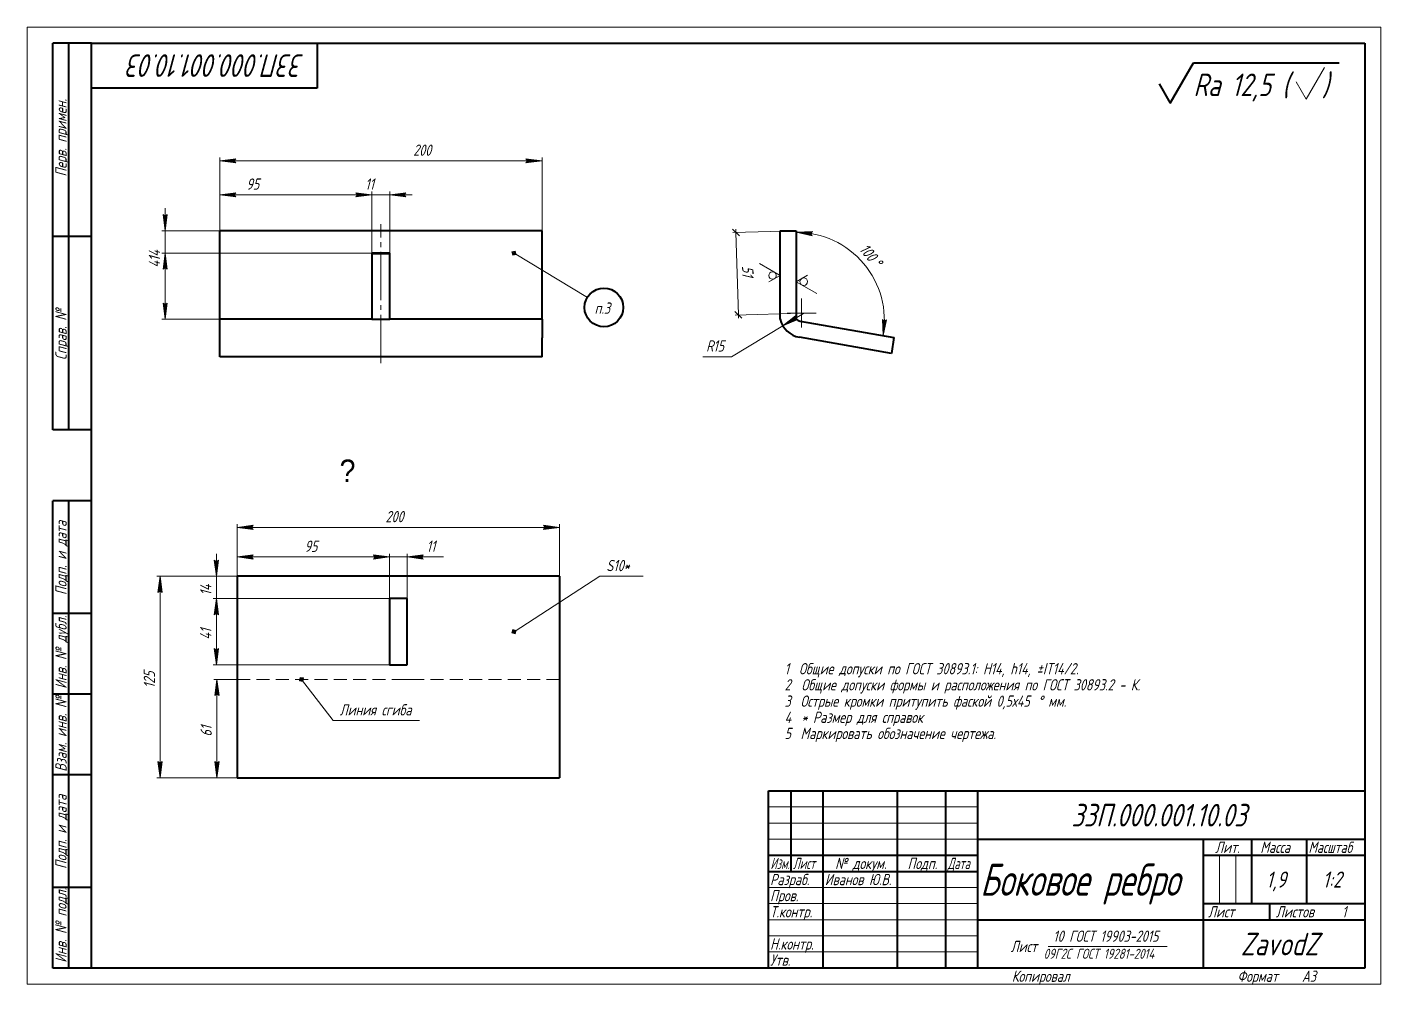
# Model space of a CAD drawing. Header units: millimetres. Extents: x 0 to 420, y 0 to 297.
import ezdxf

# ---------------------------------------------------------------- set-up
doc = ezdxf.new("R2010")
doc.units = ezdxf.units.MM
for name, pattern in [('K5LT_AXLED', [19.5, 15, -1.5, 1.5, -1.5]), ('K5LT_BASIC', [0]), ('K5LT_DASHED', [6, 4, -2]), ('K5LT_THIN', [0])]:
    doc.linetypes.add(name, pattern=pattern)
doc.layers.add('Системный слой', color=7, linetype='Continuous')
doc.styles.add('KDIMTEXTSTYLE', font='GOST_AU.SHX', dxfattribs={"width": 0.96, "oblique": 15, "height": 5})
doc.styles.add('KTEXTSTYLE', font='GOST_AU.SHX', dxfattribs={"width": 0.96, "height": 5})
doc.dimstyles.new('KDIMSTYLE (0.50)', dxfattribs={"dimtxt": 5, "dimasz": 1, "dimexe": 2, "dimexo": 0, "dimgap": 1, "dimtad": 1, "dimlfac": 2, "dimtxsty": 'KDIMTEXTSTYLE', "dimsah": 1, "dimcen": 0, "dimdle": 1, "dimadec": 0, "dimazin": 0, "dimtfac": 0.667, "dimtmove": 0, "dimatfit": 3, "dimfxl": 1, "dimtvp": 1, "dimtolj": 1, "dimtzin": 0, "dimarcsym": 0})

# ---------------------------------------------------------------- blocks, each defined once
blk = doc.blocks.new('D0')
at = {"layer": 'Системный слой'}
blk.add_hatch(color=7, dxfattribs=at).paths.add_polyline_path([(234.47, 204.27), (239.1, 206.28), (238.33, 206.59), (238.42, 207.41)])
at = {"layer": 'Системный слой', "color": 7, "linetype": 'K5LT_THIN', "lineweight": 18}
for p, q in [((240.9, 208.14), (234.47, 204.27)), ((234.47, 204.27), (238.42, 207.41)), ((239.1, 206.28), (234.47, 204.27)), ((238.42, 207.41), (238.33, 206.59)), ((238.33, 206.59), (239.1, 206.28)), ((234.47, 204.27), (218.57, 194.72)), ((218.57, 194.72), (209.65, 194.72))]:
    blk.add_line(p, q, dxfattribs=at)
at = {"layer": 'Системный слой', "color": 7, "char_height": 2.5, "attachment_point": 1, "style": 'KTEXTSTYLE'}
for s, insert in [('\\H3.5;\\W0.965;\\Q15;\\Q15;R', (210.65, 199.79)), ('\\H3.5;\\W0.965;\\Q15;\\Q15;15', (212.87, 199.79))]:
    blk.add_mtext(s, dxfattribs=dict(at, insert=insert))
blk = doc.blocks.new('KDIMARROW_01')
at = {"layer": 'Системный слой'}
blk.add_hatch(color=0, dxfattribs=at).paths.add_polyline_path([(-5, -0.66), (0, 0), (-5, 0.66), (-4.5, 0)])
at = {"layer": 'Системный слой', "color": 0, "linetype": 'K5LT_THIN', "lineweight": 18}
for p, q in [((-4.5, 0), (-5, 0.66)), ((-5, 0.66), (0, 0)), ((0, 0), (-5, -0.66)), ((-5, -0.66), (-4.5, 0)), ((0, 0), (-1, 0))]:
    blk.add_line(p, q, dxfattribs=at)
blk = doc.blocks.new('D1')
at = {"layer": 'Системный слой'}
for points in [[(243.1, 232.97), (243.65, 233.58), (238.62, 233.34), (243.54, 232.27)], [(265.54, 201.25), (266.66, 206.17), (265.95, 205.74), (265.34, 206.29)]]:
    blk.add_hatch(color=7, dxfattribs=at).paths.add_polyline_path(points)
at = {"layer": 'Системный слой', "color": 7, "linetype": 'K5LT_THIN', "lineweight": 18}
for p, q in [((238.62, 233.8), (238.62, 232.34)), ((238.62, 233.34), (243.65, 233.58)), ((243.54, 232.27), (238.62, 233.34)), ((243.65, 233.58), (243.1, 232.97)), ((243.1, 232.97), (243.54, 232.27)), ((265.54, 201.25), (265.34, 206.29)), ((265.34, 206.29), (265.95, 205.74)), ((266.66, 206.17), (265.54, 201.25)), ((265.95, 205.74), (266.66, 206.17)), ((268.9, 200.66), (264.56, 201.43))]:
    blk.add_line(p, q, dxfattribs=at)
blk.add_arc((238.62, 206), 27.34, 350.0084, 90, dxfattribs=at)
at = {"layer": 'Системный слой', "color": 7, "char_height": 2.5, "attachment_point": 1, "rotation": 310.0042, "style": 'KTEXTSTYLE'}
for s, insert in [('\\H3.5;\\W0.965;\\Q15;\\Q15;100', (260.67, 230.17)), ('\\H3.5;\\W0.965;\\Q15;\\Q15;°', (264.48, 225.63))]:
    blk.add_mtext(s, dxfattribs=dict(at, insert=insert))
blk = doc.blocks.new('U0')
at = {"layer": 'Системный слой', "color": 30, "linetype": 'K5LT_AXLED', "lineweight": 18, "true_color": 0xff8000}
for q in [(240.25, 212.75), (235.75, 208.24), (244.75, 208.26), (240.26, 203.75)]:
    blk.add_line((240.25, 208.25), q, dxfattribs=at)
blk = doc.blocks.new('D2')
at = {"layer": 'Системный слой', "color": 7, "linetype": 'K5LT_THIN', "lineweight": 18}
for p, q in [((221.01, 232.22), (218.82, 234.28)), ((238.62, 233.8), (218.92, 233.22)), ((219.91, 233.25), (219.89, 234.25)), ((220.67, 207.67), (219.91, 233.25)), ((219.58, 208.7), (221.76, 206.64)), ((240.25, 208.25), (219.67, 207.64)), ((220.67, 207.67), (220.7, 206.67))]:
    blk.add_line(p, q, dxfattribs=at)
at = {"layer": 'Системный слой', "color": 7, "insert": (225.3, 222.96), "char_height": 2.5, "attachment_point": 1, "rotation": 271.6985, "style": 'KTEXTSTYLE'}
blk.add_mtext('\\H3.5;\\W0.965;\\Q15;\\Q15;51', dxfattribs=at)
blk = doc.blocks.new('KDIMARROW_03')
at = {"layer": 'Системный слой', "color": 0, "linetype": 'K5LT_THIN', "lineweight": 18}
for p, q in [((-1.06, -1.06), (1.06, 1.06)), ((0, 0), (-1, 0)), ((0, 0), (1, 0))]:
    blk.add_line(p, q, dxfattribs=at)
blk = doc.blocks.new('U1')
at = {"layer": 'Системный слой', "color": 7, "linetype": 'K5LT_THIN', "lineweight": 18}
for p, q in [((242.12, 220.01), (238.62, 217.99)), ((238.62, 217.99), (245.02, 214.3))]:
    blk.add_line(p, q, dxfattribs=at)
blk.add_arc((240.95, 217.99), 1.17, 1.698477920340894, 1.698472190762942, dxfattribs=at)
blk = doc.blocks.new('U2')
at = {"layer": 'Системный слой', "color": 7, "linetype": 'K5LT_THIN', "lineweight": 18}
for p, q in [((233.61, 219.93), (227.2, 223.62)), ((230.11, 217.91), (233.61, 219.93))]:
    blk.add_line(p, q, dxfattribs=at)
blk.add_arc((231.27, 219.93), 1.17, 1.698477920340894, 1.698472190762942, dxfattribs=at)
blk = doc.blocks.new('D3')
at = {"layer": 'Системный слой'}
for points in [[(64.75, 254.83), (64.25, 255.49), (64.75, 256.15), (59.75, 255.49)], [(159.75, 255.49), (154.75, 256.15), (155.25, 255.49), (154.75, 254.83)]]:
    blk.add_hatch(color=7, dxfattribs=at).paths.add_polyline_path(points)
at = {"layer": 'Системный слой', "color": 7, "linetype": 'K5LT_THIN', "lineweight": 18}
for p, q in [((59.75, 233.8), (59.75, 256.49)), ((159.75, 233.8), (159.75, 256.49)), ((59.75, 255.49), (64.75, 256.15)), ((64.75, 254.83), (59.75, 255.49)), ((59.75, 255.49), (159.75, 255.49)), ((64.75, 256.15), (64.25, 255.49)), ((64.25, 255.49), (64.75, 254.83)), ((155.25, 255.49), (154.75, 256.15)), ((154.75, 256.15), (159.75, 255.49)), ((159.75, 255.49), (154.75, 254.83)), ((154.75, 254.83), (155.25, 255.49))]:
    blk.add_line(p, q, dxfattribs=at)
at = {"layer": 'Системный слой', "color": 7, "insert": (119.78, 260.56), "char_height": 2.5, "attachment_point": 1, "style": 'KTEXTSTYLE'}
blk.add_mtext('\\H3.5;\\W0.965;\\Q15;\\Q15;200', dxfattribs=at)
blk = doc.blocks.new('D4')
at = {"layer": 'Системный слой'}
for points in [[(64.75, 244.3), (64.25, 244.95), (64.75, 245.61), (59.75, 244.95)], [(107, 244.95), (102, 245.61), (102.5, 244.95), (102, 244.3)]]:
    blk.add_hatch(color=7, dxfattribs=at).paths.add_polyline_path(points)
at = {"layer": 'Системный слой', "color": 7, "linetype": 'K5LT_THIN', "lineweight": 18}
for p, q in [((59.75, 233.8), (59.75, 245.95)), ((59.75, 244.95), (64.75, 245.61)), ((64.75, 244.3), (59.75, 244.95)), ((59.75, 244.95), (107, 244.95)), ((64.75, 245.61), (64.25, 244.95)), ((64.25, 244.95), (64.75, 244.3)), ((102.5, 244.95), (102, 245.61)), ((102, 245.61), (107, 244.95)), ((107, 244.95), (102, 244.3)), ((102, 244.3), (102.5, 244.95)), ((107, 226.71), (107, 245.95))]:
    blk.add_line(p, q, dxfattribs=at)
at = {"layer": 'Системный слой', "color": 7, "insert": (68.03, 250.03), "char_height": 2.5, "attachment_point": 1, "style": 'KTEXTSTYLE'}
blk.add_mtext('\\H3.5;\\W0.965;\\Q15;\\Q15;95', dxfattribs=at)
blk = doc.blocks.new('D5')
at = {"layer": 'Системный слой'}
for points in [[(107, 244.95), (102, 245.61), (102.5, 244.95), (102, 244.3)], [(117, 244.95), (117.5, 245.61), (112.5, 244.95), (117.5, 244.3)]]:
    blk.add_hatch(color=7, dxfattribs=at).paths.add_polyline_path(points)
at = {"layer": 'Системный слой', "color": 7, "linetype": 'K5LT_THIN', "lineweight": 18}
for p, q in [((107, 244.95), (100, 244.95)), ((107, 244.95), (102, 245.61)), ((102, 245.61), (102.5, 244.95)), ((102.5, 244.95), (102, 244.3)), ((102, 244.3), (107, 244.95)), ((107, 226.71), (107, 245.95)), ((107, 244.95), (112.5, 244.95)), ((112.5, 226.71), (112.5, 245.95)), ((117.5, 245.61), (112.5, 244.95)), ((112.5, 244.95), (117.5, 244.3)), ((112.5, 244.95), (119.5, 244.95)), ((117, 244.95), (117.5, 245.61)), ((117.5, 244.3), (117, 244.95))]:
    blk.add_line(p, q, dxfattribs=at)
at = {"layer": 'Системный слой', "color": 7, "insert": (104.88, 250.03), "char_height": 2.5, "attachment_point": 1, "style": 'KTEXTSTYLE'}
blk.add_mtext('\\H3.5;\\W0.965;\\Q15;\\Q15;11', dxfattribs=at)
blk = doc.blocks.new('KDIMARROW_02')
at = {"layer": 'Системный слой'}
blk.add_hatch(color=0, dxfattribs=at).paths.add_polyline_path([(4.5, 0), (5, 0.66), (0, 0), (5, -0.66)])
at = {"layer": 'Системный слой', "color": 0, "linetype": 'K5LT_THIN', "lineweight": 18}
for p, q in [((0, 0), (-1, 0)), ((5, 0.66), (0, 0)), ((0, 0), (5, -0.66)), ((0, 0), (7, 0)), ((4.5, 0), (5, 0.66)), ((5, -0.66), (4.5, 0))]:
    blk.add_line(p, q, dxfattribs=at)
blk = doc.blocks.new('D6')
at = {"layer": 'Системный слой'}
for points in [[(43.49, 221.86), (42.83, 226.86), (42.17, 221.86), (42.83, 222.36)], [(42.83, 206.37), (43.49, 211.37), (42.83, 210.87), (42.17, 211.37)]]:
    blk.add_hatch(color=7, dxfattribs=at).paths.add_polyline_path(points)
at = {"layer": 'Системный слой', "color": 7, "linetype": 'K5LT_THIN', "lineweight": 18}
for p, q in [((107, 226.86), (41.83, 226.86)), ((42.17, 221.86), (42.83, 226.86)), ((42.83, 226.86), (43.49, 221.86)), ((42.83, 226.86), (42.83, 206.37)), ((42.83, 222.36), (42.17, 221.86)), ((43.49, 221.86), (42.83, 222.36)), ((42.83, 206.37), (42.17, 211.37)), ((42.17, 211.37), (42.83, 210.87)), ((42.83, 210.87), (43.49, 211.37)), ((43.49, 211.37), (42.83, 206.37)), ((107, 206.37), (41.83, 206.37))]:
    blk.add_line(p, q, dxfattribs=at)
at = {"layer": 'Системный слой', "color": 7, "insert": (37.76, 222.37), "char_height": 2.5, "attachment_point": 1, "rotation": 90, "style": 'KTEXTSTYLE'}
blk.add_mtext('\\H3.5;\\W0.965;\\Q15;\\Q15;41', dxfattribs=at)
blk = doc.blocks.new('D7')
at = {"layer": 'Системный слой'}
for points in [[(42.83, 233.8), (43.49, 238.8), (42.83, 238.3), (42.17, 238.8)], [(43.49, 221.86), (42.83, 226.86), (42.17, 221.86), (42.83, 222.36)]]:
    blk.add_hatch(color=7, dxfattribs=at).paths.add_polyline_path(points)
at = {"layer": 'Системный слой', "color": 7, "linetype": 'K5LT_THIN', "lineweight": 18}
for p, q in [((42.83, 233.8), (42.83, 240.8)), ((42.83, 238.3), (42.17, 238.8)), ((42.17, 238.8), (42.83, 233.8)), ((42.83, 233.8), (43.49, 238.8)), ((43.49, 238.8), (42.83, 238.3)), ((107, 233.8), (41.83, 233.8)), ((42.83, 226.86), (42.83, 233.8)), ((107, 226.86), (41.83, 226.86)), ((42.83, 226.86), (42.17, 221.86)), ((43.49, 221.86), (42.83, 226.86)), ((42.83, 226.86), (42.83, 219.86)), ((42.17, 221.86), (42.83, 222.36)), ((42.83, 222.36), (43.49, 221.86))]:
    blk.add_line(p, q, dxfattribs=at)
at = {"layer": 'Системный слой', "color": 7, "insert": (37.76, 224.37), "char_height": 2.5, "attachment_point": 1, "rotation": 90, "style": 'KTEXTSTYLE'}
blk.add_mtext('\\H3.5;\\W0.965;\\Q15;\\Q15;14', dxfattribs=at)
blk = doc.blocks.new('U3')
at = {"layer": 'Системный слой'}
h = blk.add_hatch(color=7, dxfattribs=at)
h.paths.add_polyline_path([(151.7, 226.47), (151.45, 227.5), (150.42, 227.25), (150.67, 226.22)])
h.paths.add_polyline_path([(151.49, 226.6), (151.32, 227.29), (150.63, 227.12), (150.8, 226.43)])
h.paths.add_polyline_path([(151.28, 226.73), (151.19, 227.07), (150.85, 226.99), (150.93, 226.65)])
at = {"layer": 'Системный слой', "color": 7, "linetype": 'K5LT_THIN', "lineweight": 18}
for p, q in [((151.45, 227.5), (150.42, 227.25)), ((150.42, 227.25), (150.67, 226.22)), ((151.32, 227.29), (150.63, 227.12)), ((150.63, 227.12), (150.8, 226.43)), ((151.19, 227.07), (150.85, 226.99)), ((150.85, 226.99), (150.93, 226.65)), ((173.82, 213.1), (151.06, 226.86)), ((151.28, 226.73), (151.19, 227.07)), ((151.49, 226.6), (151.32, 227.29)), ((151.7, 226.47), (151.45, 227.5)), ((150.67, 226.22), (151.7, 226.47)), ((150.8, 226.43), (151.49, 226.6)), ((150.93, 226.65), (151.28, 226.73)), ((151.28, 226.73), (151.49, 226.6)), ((151.49, 226.6), (151.7, 226.47))]:
    blk.add_line(p, q, dxfattribs=at)
at = {"layer": 'Системный слой', "color": 150, "linetype": 'K5LT_BASIC', "lineweight": 40, "true_color": 0x0080ff}
blk.add_arc((178.96, 210), 6, 0, 360, dxfattribs=at)
at = {"layer": 'Системный слой', "color": 7, "insert": (176.05, 211.54), "char_height": 2.5, "attachment_point": 1, "style": 'KTEXTSTYLE'}
blk.add_mtext('\\H3.5;\\W0.965;\\Q15;\\Q15;п.3', dxfattribs=at)
blk = doc.blocks.new('D8')
at = {"layer": 'Системный слой'}
for points in [[(70.17, 141.11), (69.67, 141.76), (70.17, 142.42), (65.17, 141.76)], [(165.17, 141.76), (160.17, 142.42), (160.67, 141.76), (160.17, 141.11)]]:
    blk.add_hatch(color=7, dxfattribs=at).paths.add_polyline_path(points)
at = {"layer": 'Системный слой', "color": 7, "linetype": 'K5LT_THIN', "lineweight": 18}
for p, q in [((65.17, 126.58), (65.17, 142.76)), ((65.17, 141.76), (70.17, 142.42)), ((70.17, 141.11), (65.17, 141.76)), ((65.17, 141.76), (165.17, 141.76)), ((70.17, 142.42), (69.67, 141.76)), ((69.67, 141.76), (70.17, 141.11)), ((160.67, 141.76), (160.17, 142.42)), ((160.17, 142.42), (165.17, 141.76)), ((165.17, 141.76), (160.17, 141.11)), ((160.17, 141.11), (160.67, 141.76)), ((165.17, 126.58), (165.17, 142.76))]:
    blk.add_line(p, q, dxfattribs=at)
at = {"layer": 'Системный слой', "color": 7, "insert": (111.2, 146.84), "char_height": 2.5, "attachment_point": 1, "style": 'KTEXTSTYLE'}
blk.add_mtext('\\H3.5;\\W0.965;\\Q15;\\Q15;200', dxfattribs=at)
blk = doc.blocks.new('D9')
at = {"layer": 'Системный слой'}
for points in [[(41.92, 121.58), (41.26, 126.58), (40.6, 121.58), (41.26, 122.08)], [(41.26, 64.08), (41.92, 69.08), (41.26, 68.58), (40.6, 69.08)]]:
    blk.add_hatch(color=7, dxfattribs=at).paths.add_polyline_path(points)
at = {"layer": 'Системный слой', "color": 7, "linetype": 'K5LT_THIN', "lineweight": 18}
for p, q in [((65.17, 126.58), (40.26, 126.58)), ((40.6, 121.58), (41.26, 126.58)), ((41.26, 126.58), (41.92, 121.58)), ((41.26, 126.58), (41.26, 64.08)), ((41.26, 122.08), (40.6, 121.58)), ((41.92, 121.58), (41.26, 122.08)), ((41.26, 64.08), (40.6, 69.08)), ((40.6, 69.08), (41.26, 68.58)), ((41.26, 68.58), (41.92, 69.08)), ((41.92, 69.08), (41.26, 64.08)), ((65.17, 64.08), (40.26, 64.08))]:
    blk.add_line(p, q, dxfattribs=at)
at = {"layer": 'Системный слой', "color": 7, "insert": (36.18, 91.87), "char_height": 2.5, "attachment_point": 1, "rotation": 90, "style": 'KTEXTSTYLE'}
blk.add_mtext('\\H3.5;\\W0.965;\\Q15;\\Q15;125', dxfattribs=at)
blk = doc.blocks.new('D10')
at = {"layer": 'Системный слой'}
for points in [[(70.17, 131.91), (69.67, 132.57), (70.17, 133.23), (65.17, 132.57)], [(112.42, 132.57), (107.42, 133.23), (107.92, 132.57), (107.42, 131.91)]]:
    blk.add_hatch(color=7, dxfattribs=at).paths.add_polyline_path(points)
at = {"layer": 'Системный слой', "color": 7, "linetype": 'K5LT_THIN', "lineweight": 18}
for p, q in [((65.17, 126.58), (65.17, 133.57)), ((65.17, 132.57), (70.17, 133.23)), ((70.17, 131.91), (65.17, 132.57)), ((112.42, 132.57), (65.17, 132.57)), ((70.17, 133.23), (69.67, 132.57)), ((69.67, 132.57), (70.17, 131.91)), ((107.92, 132.57), (107.42, 133.23)), ((107.42, 133.23), (112.42, 132.57)), ((112.42, 132.57), (107.42, 131.91)), ((107.42, 131.91), (107.92, 132.57)), ((112.42, 119.64), (112.42, 133.57))]:
    blk.add_line(p, q, dxfattribs=at)
at = {"layer": 'Системный слой', "color": 7, "insert": (86.08, 137.64), "char_height": 2.5, "attachment_point": 1, "style": 'KTEXTSTYLE'}
blk.add_mtext('\\H3.5;\\W0.965;\\Q15;\\Q15;95', dxfattribs=at)
blk = doc.blocks.new('D11')
at = {"layer": 'Системный слой'}
for points in [[(112.42, 132.57), (107.42, 133.23), (107.92, 132.57), (107.42, 131.91)], [(122.42, 132.57), (122.92, 133.23), (117.92, 132.57), (122.92, 131.91)]]:
    blk.add_hatch(color=7, dxfattribs=at).paths.add_polyline_path(points)
at = {"layer": 'Системный слой', "color": 7, "linetype": 'K5LT_THIN', "lineweight": 18}
for p, q in [((112.42, 132.57), (105.42, 132.57)), ((112.42, 132.57), (107.42, 133.23)), ((107.42, 133.23), (107.92, 132.57)), ((107.92, 132.57), (107.42, 131.91)), ((107.42, 131.91), (112.42, 132.57)), ((112.42, 119.49), (112.42, 133.57)), ((112.42, 132.57), (117.92, 132.57)), ((117.92, 119.64), (117.92, 133.57)), ((122.92, 133.23), (117.92, 132.57)), ((117.92, 132.57), (122.92, 131.91)), ((117.92, 132.57), (124.92, 132.57)), ((117.92, 132.57), (122.92, 132.57)), ((122.42, 132.57), (122.92, 133.23)), ((122.92, 131.91), (122.42, 132.57)), ((122.92, 132.57), (129.16, 132.57))]:
    blk.add_line(p, q, dxfattribs=at)
at = {"layer": 'Системный слой', "color": 7, "insert": (123.92, 137.64), "char_height": 2.5, "attachment_point": 1, "style": 'KTEXTSTYLE'}
blk.add_mtext('\\H3.5;\\W0.965;\\Q15;\\Q15;11', dxfattribs=at)
blk = doc.blocks.new('D12')
at = {"layer": 'Системный слой'}
for points in [[(58.75, 126.58), (59.41, 131.58), (58.75, 131.08), (58.09, 131.58)], [(59.41, 114.64), (58.75, 119.64), (58.09, 114.64), (58.75, 115.14)]]:
    blk.add_hatch(color=7, dxfattribs=at).paths.add_polyline_path(points)
at = {"layer": 'Системный слой', "color": 7, "linetype": 'K5LT_THIN', "lineweight": 18}
for p, q in [((58.75, 131.08), (58.09, 131.58)), ((58.09, 131.58), (58.75, 126.58)), ((58.75, 126.58), (58.75, 133.58)), ((58.75, 126.58), (59.41, 131.58)), ((59.41, 131.58), (58.75, 131.08)), ((115.17, 126.58), (57.75, 126.58)), ((58.75, 119.64), (58.75, 126.58)), ((112.42, 119.64), (57.75, 119.64)), ((58.75, 119.64), (58.09, 114.64)), ((59.41, 114.64), (58.75, 119.64)), ((58.75, 119.64), (58.75, 112.64)), ((58.09, 114.64), (58.75, 115.14)), ((58.75, 115.14), (59.41, 114.64))]:
    blk.add_line(p, q, dxfattribs=at)
at = {"layer": 'Системный слой', "color": 7, "insert": (53.68, 120.62), "char_height": 2.5, "attachment_point": 1, "rotation": 90, "style": 'KTEXTSTYLE'}
blk.add_mtext('\\H3.5;\\W0.965;\\Q15;\\Q15;14', dxfattribs=at)
blk = doc.blocks.new('D13')
at = {"layer": 'Системный слой'}
for points in [[(59.41, 114.64), (58.75, 119.64), (58.09, 114.64), (58.75, 115.14)], [(58.75, 99.15), (59.41, 104.15), (58.75, 103.65), (58.09, 104.15)]]:
    blk.add_hatch(color=7, dxfattribs=at).paths.add_polyline_path(points)
at = {"layer": 'Системный слой', "color": 7, "linetype": 'K5LT_THIN', "lineweight": 18}
for p, q in [((112.42, 119.64), (57.75, 119.64)), ((58.09, 114.64), (58.75, 119.64)), ((58.75, 119.64), (59.41, 114.64)), ((58.75, 119.64), (58.75, 99.15)), ((58.75, 115.14), (58.09, 114.64)), ((59.41, 114.64), (58.75, 115.14)), ((58.75, 99.15), (58.09, 104.15)), ((58.09, 104.15), (58.75, 103.65)), ((58.75, 103.65), (59.41, 104.15)), ((59.41, 104.15), (58.75, 99.15)), ((112.42, 99.15), (57.75, 99.15))]:
    blk.add_line(p, q, dxfattribs=at)
at = {"layer": 'Системный слой', "color": 7, "insert": (53.68, 106.9), "char_height": 2.5, "attachment_point": 1, "rotation": 90, "style": 'KTEXTSTYLE'}
blk.add_mtext('\\H3.5;\\W0.965;\\Q15;\\Q15;41', dxfattribs=at)
blk = doc.blocks.new('D14')
at = {"layer": 'Системный слой'}
for points in [[(59.55, 89.58), (58.89, 94.58), (58.23, 89.58), (58.89, 90.08)], [(58.89, 64.08), (59.55, 69.08), (58.89, 68.58), (58.23, 69.08)]]:
    blk.add_hatch(color=7, dxfattribs=at).paths.add_polyline_path(points)
at = {"layer": 'Системный слой', "color": 7, "linetype": 'K5LT_THIN', "lineweight": 18}
for p, q in [((65.17, 94.58), (57.89, 94.58)), ((58.23, 89.58), (58.89, 94.58)), ((58.89, 94.58), (59.55, 89.58)), ((58.89, 94.58), (58.89, 64.08)), ((58.89, 90.08), (58.23, 89.58)), ((59.55, 89.58), (58.89, 90.08)), ((58.89, 64.08), (58.23, 69.08)), ((58.23, 69.08), (58.89, 68.58)), ((58.89, 68.58), (59.55, 69.08)), ((59.55, 69.08), (58.89, 64.08)), ((65.17, 64.08), (57.89, 64.08))]:
    blk.add_line(p, q, dxfattribs=at)
at = {"layer": 'Системный слой', "color": 7, "insert": (53.82, 76.84), "char_height": 2.5, "attachment_point": 1, "rotation": 90, "style": 'KTEXTSTYLE'}
blk.add_mtext('\\H3.5;\\W0.965;\\Q15;\\Q15;61', dxfattribs=at)
blk = doc.blocks.new('U4')
at = {"layer": 'Системный слой'}
h = blk.add_hatch(color=7, dxfattribs=at)
h.paths.add_polyline_path([(85.58, 93.98), (85.72, 95.04), (84.67, 95.17), (84.53, 94.12)])
h.paths.add_polyline_path([(85.43, 94.18), (85.52, 94.88), (84.82, 94.97), (84.73, 94.27)])
h.paths.add_polyline_path([(85.28, 94.38), (85.32, 94.73), (84.97, 94.78), (84.93, 94.43)])
at = {"layer": 'Системный слой', "color": 7, "linetype": 'K5LT_THIN', "lineweight": 18}
for p, q in [((84.67, 95.17), (84.53, 94.12)), ((84.53, 94.12), (85.58, 93.98)), ((85.72, 95.04), (84.67, 95.17)), ((84.82, 94.97), (84.73, 94.27)), ((84.73, 94.27), (85.43, 94.18)), ((85.52, 94.88), (84.82, 94.97)), ((84.97, 94.78), (84.93, 94.43)), ((84.93, 94.43), (85.28, 94.38)), ((85.32, 94.73), (84.97, 94.78)), ((94.96, 81.82), (85.13, 94.58)), ((85.28, 94.38), (85.32, 94.73)), ((85.28, 94.38), (85.43, 94.18)), ((85.43, 94.18), (85.52, 94.88)), ((85.43, 94.18), (85.58, 93.98)), ((85.58, 93.98), (85.72, 95.04)), ((94.96, 81.82), (121.71, 81.82))]:
    blk.add_line(p, q, dxfattribs=at)
at = {"layer": 'Системный слой', "color": 7, "insert": (96.96, 86.89), "char_height": 2.5, "attachment_point": 1, "style": 'KTEXTSTYLE'}
blk.add_mtext('\\H3.5;\\W0.965;\\Q15;\\Q15;Линия сгиба', dxfattribs=at)
blk = doc.blocks.new('U5')
at = {"layer": 'Системный слой'}
h = blk.add_hatch(color=7, dxfattribs=at)
h.paths.add_polyline_path([(151.47, 108.76), (151.69, 109.8), (150.66, 110.02), (150.43, 108.99)])
h.paths.add_polyline_path([(151.48, 109.66), (151.33, 108.97), (150.64, 109.12), (150.79, 109.81)])
h.paths.add_polyline_path([(151.27, 109.53), (151.2, 109.18), (150.85, 109.26), (150.93, 109.6)])
at = {"layer": 'Системный слой', "color": 7, "linetype": 'K5LT_THIN', "lineweight": 18}
for p, q in [((177.7, 126.58), (151.06, 109.39)), ((177.7, 126.58), (191.12, 126.58)), ((150.66, 110.02), (150.43, 108.99)), ((150.79, 109.81), (150.64, 109.12)), ((151.69, 109.8), (150.66, 110.02)), ((151.48, 109.66), (150.79, 109.81)), ((150.93, 109.6), (150.85, 109.26)), ((150.85, 109.26), (151.2, 109.18)), ((151.27, 109.53), (150.93, 109.6)), ((151.2, 109.18), (151.27, 109.53)), ((151.27, 109.53), (151.48, 109.66)), ((151.33, 108.97), (151.48, 109.66)), ((151.47, 108.76), (151.69, 109.8)), ((151.48, 109.66), (151.69, 109.8)), ((150.43, 108.99), (151.47, 108.76)), ((150.64, 109.12), (151.33, 108.97))]:
    blk.add_line(p, q, dxfattribs=at)
at = {"layer": 'Системный слой', "color": 7, "insert": (179.7, 131.65), "char_height": 2.5, "attachment_point": 1, "style": 'KTEXTSTYLE'}
blk.add_mtext('\\H3.5;\\W0.965;\\Q15;\\Q15;S10*', dxfattribs=at)
blk = doc.blocks.new('U6')
at = {"color": 7, "linetype": 'K5LT_THIN', "lineweight": 18}
for p, q in [((0, 0), (0, 297)), ((0, 297), (420, 297)), ((420, 297), (420, 0)), ((230, 55), (295, 55)), ((230, 50), (295, 50)), ((230, 45), (295, 45)), ((369.96, 25), (369.96, 40)), ((374.98, 25), (374.98, 40)), ((230, 30), (295, 30)), ((230, 25), (295, 25)), ((230, 20), (295, 20)), ((230, 15), (295, 15)), ((230, 10), (295, 10)), ((316.77, 11.72), (353.73, 11.72)), ((420, 0), (0, 0))]:
    blk.add_line(p, q, dxfattribs=at)
at = {"color": 150, "linetype": 'K5LT_BASIC', "lineweight": 40, "true_color": 0x0080ff}
for p, q in [((8, 172), (8, 292)), ((20, 292), (8, 292)), ((13, 172), (13, 292)), ((20, 5), (20, 292)), ((20, 292), (415, 292)), ((90, 292), (90, 278)), ((415, 292), (415, 5)), ((90, 278), (20, 278)), ((20, 232), (8, 232)), ((20, 172), (8, 172)), ((8, 5), (8, 150)), ((20, 150), (8, 150)), ((13, 5), (13, 150)), ((20, 115), (8, 115)), ((20, 90), (8, 90)), ((20, 65), (8, 65)), ((230, 60), (415, 60)), ((230, 5), (230, 60)), ((237, 35), (237, 60)), ((247, 5), (247, 60)), ((270, 5), (270, 60)), ((285, 5), (285, 60)), ((295, 5), (295, 60)), ((295, 45), (415, 45)), ((365, 5), (365, 45)), ((380, 25), (380, 45)), ((397, 25), (397, 45)), ((230, 40), (295, 40)), ((365, 40), (380, 40)), ((380, 40), (415, 40)), ((230, 35), (295, 35)), ((20, 30), (8, 30)), ((365, 25), (415, 25)), ((385.57, 20), (385.57, 25)), ((295, 20), (365, 20)), ((365, 20), (415, 20)), ((20, 5), (8, 5)), ((415, 5), (20, 5))]:
    blk.add_line(p, q, dxfattribs=at)
at = {"color": 7, "char_height": 2.5, "attachment_point": 1, "style": 'KTEXTSTYLE'}
for s, insert, rotation in [('\\H3.5;\\W0.965;\\Q15;\\Q15;\\H7.00;ЗЗП.000.001.10.03', (86, 281.55), 180), ('\\H3.5;\\W0.965;\\Q15;\\Q15;Перв. примен.', (8.77, 250.61), 90), ('\\H3.5;\\W0.965;\\Q15;\\Q15;Справ. №', (8.77, 193.68), 90), ('\\H3.5;\\W0.965;\\Q15;\\Q15;Подп. и дата', (8.77, 120.75), 90), ('\\H3.5;\\W0.965;\\Q15;\\Q15;Инв. № дубл.', (8.77, 91.67), 90), ('\\H3.5;\\W0.965;\\Q15;\\Q15;Взам. инв. №', (8.77, 65.94), 90), ('\\H3.5;\\W0.965;\\Q15;\\Q15;Подп. и дата', (8.77, 35.75), 90), ('\\H3.5;\\W0.965;\\Q15;\\Q15;Инв. № подл.', (8.77, 6.67), 90)]:
    blk.add_mtext(s, dxfattribs=dict(at, insert=insert, rotation=rotation))
for s, insert in [('\\H3.5;\\W0.965;\\Q15;\\Q15;\\H7.00;ЗЗП.000.001.10.03', (324, 55.95)), ('\\H3.5;\\W0.965;\\Q15;\\Q15;Лит.', (368.56, 44.23)), ('\\H3.5;\\W0.965;\\Q15;\\Q15;Масса', (382.58, 44.23)), ('\\H3.5;\\W0.965;\\Q15;\\Q15;\\W0.941;Масштаб', (397.52, 44.23)), ('\\H3.5;\\W0.965;\\Q15;\\Q15;\\W0.797;Изм.', (230.61, 39.23)), ('\\H3.5;\\W0.965;\\Q15;\\Q15;\\W0.807;Лист', (237.6, 39.23)), ('\\H3.5;\\W0.965;\\Q15;\\Q15;№ докум.', (250.67, 39.23)), ('\\H3.5;\\W0.965;\\Q15;\\Q15;Подп.', (273.15, 39.23)), ('\\H3.5;\\W0.965;\\Q15;\\Q15;\\W0.807;Дата', (285.6, 39.23)), ('\\H3.5;\\W0.965;\\Q15;\\Q15;Разраб.', (230.5, 34.23)), ('\\H3.5;\\W0.965;\\Q15;\\Q15;Иванов Ю.В.', (247.5, 34.23)), ('\\H3.5;\\W0.965;\\Q15;\\Q15;\\W0.876;\\H10.00;Боковое ребро', (295.67, 37.43)), ('\\H3.5;\\W0.965;\\Q15;\\Q15;\\H5.00;1,9', (384.42, 34.97)), ('\\H3.5;\\W0.965;\\Q15;\\Q15;\\H5.00;1:2', (401.92, 34.97)), ('\\H3.5;\\W0.965;\\Q15;\\Q15;Пров.', (230.5, 29.23)), ('\\H3.5;\\W0.965;\\Q15;\\Q15;Т.контр.', (230.5, 24.23)), ('\\H3.5;\\W0.965;\\Q15;\\Q15;Лист', (366.36, 24.23)), ('\\H3.5;\\W0.965;\\Q15;\\Q15;Листов', (387.41, 24.23)), ('\\H3.5;\\W0.965;\\Q15;\\Q15;1', (407.91, 24.23)), ('\\H3.5;\\W0.965;\\Q15;\\Q15;Н.контр.', (230.5, 14.23)), ('\\H3.5;\\W0.965;\\Q15;\\Q15;Лист ', (305.14, 13.47)), ('\\H3.5;\\W0.965;\\Q15;\\Q15;10 ГОСТ 19903-2015', (318.31, 16.65)), ('\\H3.5;\\W0.965;\\Q15;\\Q15;\\H7.00;ZavodZ', (376.5, 15.95)), ('\\H3.5;\\W0.965;\\Q15;\\Q15;Утв.', (230.5, 9.23)), ('\\H3.5;\\W0.965;\\Q15;\\Q15;\\H3.11;09Г2С ГОСТ 19281-2014', (315.38, 11)), ('\\H3.5;\\W0.965;\\Q15;\\Q15;Копировал', (305.5, 4.23)), ('\\H3.5;\\W0.965;\\Q15;\\Q15;Формат', (375.5, 4.23)), ('\\H3.5;\\W0.965;\\Q15;\\Q15;A3', (395.5, 4.23))]:
    blk.add_mtext(s, dxfattribs=dict(at, insert=insert))
blk = doc.blocks.new('U7')
at = {"color": 7, "char_height": 2.5, "attachment_point": 1, "style": 'KTEXTSTYLE'}
for s, insert in [('\\H3.5;\\W0.965;\\Q15;\\Q15;1', (235, 99.65)), ('\\H3.5;\\W0.965;\\Q15;\\Q15;Общие допуски по ГОСТ 30893.1: H14, h14, ', (239.48, 99.65)), ('\\H3.5;\\W0.965;\\Q15;\\Q15;±', (313.19, 99.65)), ('\\H3.5;\\W0.965;\\Q15;\\Q15;IT14/2.', (315.14, 99.65)), ('\\H3.5;\\W0.965;\\Q15;\\Q15;2', (235, 94.65)), ('\\H3.5;\\W0.965;\\Q15;\\Q15;Общие допуски формы и расположения по ГОСТ 30893.2 - К.', (240.22, 94.65)), ('\\H3.5;\\W0.965;\\Q15;\\Q15;3', (235, 89.59)), ('\\H3.5;\\W0.965;\\Q15;\\Q15;Острые кромки притупить фаской 0,5х45', (239.94, 89.59)), ('\\H3.5;\\W0.965;\\Q15;\\Q15;°', (313.56, 89.59)), ('\\H3.5;\\W0.965;\\Q15;\\Q15; мм.', (315.05, 89.59)), ('\\H3.5;\\W0.965;\\Q15;\\Q15;4', (235, 84.57)), ('\\H3.5;\\W0.965;\\Q15;\\Q15;* Размер для справок', (240.22, 84.57)), ('\\H3.5;\\W0.965;\\Q15;\\Q15;5', (235, 79.57)), ('\\H3.5;\\W0.965;\\Q15;\\Q15;Маркировать обозначение чертежа.', (239.94, 79.57))]:
    blk.add_mtext(s, dxfattribs=dict(at, insert=insert))
blk = doc.blocks.new('U8')
at = {"color": 150, "linetype": 'K5LT_BASIC', "lineweight": 40, "true_color": 0x0080ff}
for p, q in [((354.63, 273.42), (361.84, 285.91)), ((361.84, 285.91), (407, 285.91)), ((351.19, 279.37), (354.63, 273.42))]:
    blk.add_line(p, q, dxfattribs=at)
at = {"color": 7, "linetype": 'K5LT_THIN', "lineweight": 18}
for p, q in [((396.77, 274.61), (402.45, 284.41)), ((393.67, 280.05), (396.77, 274.61))]:
    blk.add_line(p, q, dxfattribs=at)
at = {"color": 7, "char_height": 2.5, "attachment_point": 1, "style": 'KTEXTSTYLE'}
for s, insert in [('\\H3.5;\\W0.965;\\Q15;\\Q15;\\H7.00;Ra 12,5 (', (361.84, 282.57)), ('\\H3.5;\\W0.965;\\Q15;\\Q15;\\H7.00;)', (401.75, 282.57))]:
    blk.add_mtext(s, dxfattribs=dict(at, insert=insert))

msp = doc.modelspace()

# ---------------------------------------------------------------- linework, layer by layer
at = {"layer": 'Системный слой', "color": 30, "linetype": 'K5LT_AXLED', "lineweight": 18, "true_color": 0xff8000}
for p, q in [((109.75, 192.7157), (109.75, 235.8009)), ((159.75, 204.3692), (159.75, 235.8009))]:
    msp.add_line(p, q, dxfattribs=at)
at = {"layer": 'Системный слой', "color": 150, "linetype": 'K5LT_BASIC', "lineweight": 40, "true_color": 0x0080ff}
for p, q in [((59.75, 206.3692), (59.75, 233.8009)), ((159.75, 233.8009), (59.75, 233.8009)), ((159.75, 206.3692), (159.75, 233.8009)), ((233.5998, 233.8009), (238.6155, 233.8039)), ((233.6154, 206.3576), (233.5998, 233.8009)), ((238.6155, 233.8039), (238.6155, 206.3604)), ((107, 226.8605), (107, 206.3692)), ((112.5, 226.8605), (107, 226.8605)), ((112.5, 206.3692), (112.5, 226.8605)), ((107, 226.7148), (112.5, 226.7148)), ((107, 206.3692), (59.75, 206.3692)), ((59.75, 200.5855), (59.75, 206.3692)), ((107, 206.3692), (112.5, 206.3692)), ((159.75, 206.3692), (112.5, 206.3692)), ((159.75, 206.3692), (159.75, 200.5855)), ((239.821, 205.786), (268.9003, 200.6629)), ((59.75, 194.7157), (59.75, 200.5855)), ((159.75, 194.7157), (159.75, 200.5855)), ((268.1306, 195.7225), (239.6005, 200.7488)), ((268.9003, 200.6629), (268.1306, 195.7225)), ((159.75, 194.7157), (59.75, 194.7157)), ((165.1746, 126.5779), (65.1746, 126.5779)), ((65.1746, 126.5779), (65.1746, 64.0779)), ((165.1746, 126.5779), (165.1746, 64.0779)), ((112.4246, 119.6376), (112.4246, 99.1462)), ((117.9246, 119.6376), (112.4246, 119.6376)), ((117.9246, 99.1462), (117.9246, 119.6376)), ((112.4246, 99.1462), (117.9246, 99.1462)), ((65.1746, 64.0779), (165.1746, 64.0779))]:
    msp.add_line(p, q, dxfattribs=at)
at = {"layer": 'Системный слой', "color": 7, "linetype": 'K5LT_DASHED', "lineweight": 18}
msp.add_line((165.1746, 94.5779), (65.1746, 94.5779), dxfattribs=at)
at = {"layer": 'Системный слой', "color": 7, "linetype": 'K5LT_THIN', "lineweight": 18}
msp.add_line((119.3806, 94.5779), (115.1746, 94.5779), dxfattribs=at)
at = {"layer": 'Системный слой', "color": 150, "linetype": 'K5LT_BASIC', "lineweight": 40, "true_color": 0x0080ff}
for centre, radius, start in [((240.9017, 208.135), 7.5, 193.709098), ((240.2547, 208.248), 2.5, 229.028531)]:
    msp.add_arc(centre, radius, start, 260.008442, dxfattribs=at)

# ---------------------------------------------------------------- block references
for name in ['U6', 'U8', 'U7']:
    msp.add_blockref(name, (0, 0))
at = {"layer": 'Системный слой'}
for name in ['U3', 'U2', 'U1', 'U0', 'U5', 'U4']:
    msp.add_blockref(name, (0, 0), dxfattribs=at)

# ---------------------------------------------------------------- texts
at = {"layer": 'Системный слой', "color": 7, "insert": (96.9552, 162.8034), "char_height": 2.5, "attachment_point": 1, "style": 'KTEXTSTYLE'}
msp.add_mtext('\\H3.5;\\W0.965;\\Q15;\\Q0;\\H7.00;{\\W1.000;\uf03f}', dxfattribs=at)

# ---------------------------------------------------------------- dimensions: what is measured, and where the dimension line sits
at = {"layer": 'Системный слой', "color": 7}
for base, p1, p2, override, picture, middle in [((59.75, 255.4891), (159.75, 233.8009), (59.75, 233.8009), {"dimexo": 0, "dimpost": '\\H3.5;\\W0.965;\\Q15;<>', "dimblk1": 'KDIMARROW_01', "dimblk2": 'KDIMARROW_01', "dimse1": 0, "dimse2": 0, "dimclrt": 7, "dimtol": 1, "dimtp": 0, "dimtm": 0, "dimtdec": 5, "dimtolj": 1}, 'D3', (123.75, 255.4891)), ((59.75, 244.9538), (107, 226.7148), (59.75, 233.8009), {"dimexo": 0, "dimpost": '\\H3.5;\\W0.965;\\Q15;\\Q15;\\H3.5;\\W0.965;\\Q15;<>\\H3.5;\\W0.965;\\Q15;\\Q15;', "dimblk1": 'KDIMARROW_01', "dimblk2": 'KDIMARROW_01', "dimse1": 0, "dimse2": 0, "dimclrt": 7, "dimtol": 1, "dimtp": 0, "dimtm": 0, "dimtdec": 5, "dimtolj": 1}, 'D4', (70.75, 244.9538)), ((107, 244.9538), (112.5, 226.7148), (107, 226.7148), {"dimexo": 0, "dimpost": '\\H3.5;\\W0.965;\\Q15;\\Q15;\\H3.5;\\W0.965;\\Q15;<>\\H3.5;\\W0.965;\\Q15;\\Q15;', "dimblk1": 'KDIMARROW_02', "dimblk2": 'KDIMARROW_02', "dimse1": 0, "dimse2": 0, "dimclrt": 7, "dimtol": 1, "dimtp": 0, "dimtm": 0, "dimtdec": 5, "dimtolj": 1}, 'D5', (107, 244.9538)), ((65.1746, 141.7633), (165.1746, 126.5779), (65.1746, 126.5779), {"dimexo": 0, "dimpost": '\\H3.5;\\W0.965;\\Q15;\\Q15;\\H3.5;\\W0.965;\\Q15;<>\\H3.5;\\W0.965;\\Q15;\\Q15;', "dimblk1": 'KDIMARROW_01', "dimblk2": 'KDIMARROW_01', "dimse1": 0, "dimse2": 0, "dimclrt": 7, "dimtol": 1, "dimtp": 0, "dimtm": 0, "dimtdec": 5, "dimtolj": 1}, 'D8', (115.1746, 141.7633)), ((112.4246, 132.5696), (65.1746, 126.5779), (112.4246, 119.6376), {"dimexo": 0, "dimpost": '\\H3.5;\\W0.965;\\Q15;\\Q15;\\H3.5;\\W0.965;\\Q15;<>\\H3.5;\\W0.965;\\Q15;\\Q15;', "dimblk1": 'KDIMARROW_01', "dimblk2": 'KDIMARROW_01', "dimse1": 0, "dimse2": 0, "dimclrt": 7, "dimtol": 1, "dimtp": 0, "dimtm": 0, "dimtdec": 5, "dimtolj": 1}, 'D10', (88.7996, 132.5696)), ((112.4246, 132.5696), (117.9246, 119.6376), (112.4246, 119.4919), {"dimexo": 0, "dimpost": '\\H3.5;\\W0.965;\\Q15;\\Q15;\\H3.5;\\W0.965;\\Q15;<>\\H3.5;\\W0.965;\\Q15;\\Q15;', "dimblk1": 'KDIMARROW_02', "dimblk2": 'KDIMARROW_02', "dimse1": 0, "dimse2": 0, "dimclrt": 7, "dimtol": 1, "dimtp": 0, "dimtm": 0, "dimtdec": 5, "dimtolj": 1}, 'D11', (126.0432, 132.5696))]:
    dim = msp.add_linear_dim(base=base, p1=p1, p2=p2, dimstyle='KDIMSTYLE (0.50)', override=override, dxfattribs=at)
    dim.commit()
    dim.dimension.update_dxf_attribs({"geometry": picture, "text_midpoint": middle, "dimtype": 160})
for base, p1, p2, angle, override, picture, middle in [((42.832, 226.8605), (107, 233.8009), (107, 226.8605), 90, {"dimexo": 0, "dimpost": '\\H3.5;\\W0.965;\\Q15;\\Q15;\\H3.5;\\W0.965;\\Q15;<>\\H3.5;\\W0.965;\\Q15;\\Q15;', "dimblk1": 'KDIMARROW_02', "dimblk2": 'KDIMARROW_02', "dimse1": 0, "dimse2": 0, "dimclrt": 7, "dimtol": 1, "dimtp": 0, "dimtm": 0, "dimtdec": 5, "dimtolj": 1}, 'D7', (42.832, 226.8605)), ((220.6733, 207.6674), (238.6155, 233.8039), (240.2547, 208.248), 91.698478, {"dimexo": 0, "dimpost": '\\H3.5;\\W0.965;\\Q15;<>', "dimblk1": 'KDIMARROW_03', "dimblk2": 'KDIMARROW_03', "dimse1": 0, "dimse2": 0, "dimclrt": 7, "dimtol": 1, "dimtp": 0, "dimtm": 0, "dimtdec": 5, "dimtolj": 1}, 'D2', (220.294, 220.4584)), ((42.832, 226.8605), (107, 206.3692), (107, 226.8605), 90, {"dimexo": 0, "dimpost": '\\H3.5;\\W0.965;\\Q15;\\Q15;\\H3.5;\\W0.965;\\Q15;<>\\H3.5;\\W0.965;\\Q15;\\Q15;', "dimblk1": 'KDIMARROW_01', "dimblk2": 'KDIMARROW_01', "dimse1": 0, "dimse2": 0, "dimclrt": 7, "dimtol": 1, "dimtp": 0, "dimtm": 0, "dimtdec": 5, "dimtolj": 1}, 'D6', (42.832, 224.8605)), ((58.75, 119.6376), (115.1746, 126.5779), (112.4246, 119.6376), 90, {"dimexo": 0, "dimpost": '\\H3.5;\\W0.965;\\Q15;\\Q15;\\H3.5;\\W0.965;\\Q15;<>\\H3.5;\\W0.965;\\Q15;\\Q15;', "dimblk1": 'KDIMARROW_02', "dimblk2": 'KDIMARROW_02', "dimse1": 0, "dimse2": 0, "dimclrt": 7, "dimtol": 1, "dimtp": 0, "dimtm": 0, "dimtdec": 5, "dimtolj": 1}, 'D12', (58.75, 123.1078)), ((41.2578, 126.5779), (65.1746, 64.0779), (65.1746, 126.5779), 90, {"dimexo": 0, "dimpost": '\\H3.5;\\W0.965;\\Q15;<>', "dimblk1": 'KDIMARROW_01', "dimblk2": 'KDIMARROW_01', "dimse1": 0, "dimse2": 0, "dimclrt": 7, "dimtol": 1, "dimtp": 0, "dimtm": 0, "dimtdec": 5, "dimtolj": 1}, 'D9', (41.2578, 95.3279)), ((58.75, 119.6376), (112.4246, 99.1462), (112.4246, 119.6376), 90, {"dimexo": 0, "dimpost": '\\H3.5;\\W0.965;\\Q15;\\Q15;\\H3.5;\\W0.965;\\Q15;<>\\H3.5;\\W0.965;\\Q15;\\Q15;', "dimblk1": 'KDIMARROW_01', "dimblk2": 'KDIMARROW_01', "dimse1": 0, "dimse2": 0, "dimclrt": 7, "dimtol": 1, "dimtp": 0, "dimtm": 0, "dimtdec": 5, "dimtolj": 1}, 'D13', (58.75, 109.3919)), ((58.891, 94.5779), (65.1746, 64.0779), (65.1746, 94.5779), 90, {"dimexo": 0, "dimpost": '\\H3.5;\\W0.965;\\Q15;\\Q15;\\H3.5;\\W0.965;\\Q15;<>\\H3.5;\\W0.965;\\Q15;\\Q15;', "dimblk1": 'KDIMARROW_01', "dimblk2": 'KDIMARROW_01', "dimse1": 0, "dimse2": 0, "dimclrt": 7, "dimtol": 1, "dimtp": 0, "dimtm": 0, "dimtdec": 5, "dimtolj": 1}, 'D14', (58.891, 79.3279))]:
    dim = msp.add_linear_dim(base=base, p1=p1, p2=p2, angle=angle, dimstyle='KDIMSTYLE (0.50)', override=override, dxfattribs=at)
    dim.commit()
    dim.dimension.update_dxf_attribs({"geometry": picture, "text_midpoint": middle, "dimtype": 160})
dim = msp.add_angular_dim_2l(base=(238.8889, 233.3372), line1=((238.6155, 205.9983), (238.6155, 233.8039)), line2=((238.6155, 205.9983), (268.9003, 200.6629)), text='\\H3.5;\\W0.965;\\Q15;\\H3.5;\\W0.965;\\Q15;\\Q15;100\\Q15;°\\Q15;', dimstyle='KDIMSTYLE (0.50)', override={"dimblk1": 'KDIMARROW_01', "dimblk2": 'KDIMARROW_01', "dimclrt": 7, "dimtolj": 1}, dxfattribs=at)
dim.commit()
dim.dimension.update_dxf_attribs({"geometry": 'D1', "text_midpoint": (259.5581, 223.5738), "dimtype": 162})
dim = msp.add_radius_dim(center=(240.9017, 208.135), mpoint=(234.4732, 204.272), dimstyle='KDIMSTYLE (0.50)', override={"dimtih": 1, "dimtoh": 1, "dimpost": '\\H3.5;\\W0.965;\\Q15;<>', "dimblk2": 'KDIMARROW_01', "dimclrt": 7, "dimtol": 1, "dimtp": 1, "dimtm": 0, "dimtdec": 5, "dimtmove": 1, "dimtolj": 1}, dxfattribs=at)
dim.commit()
dim.dimension.update_dxf_attribs({"geometry": 'D0', "text_midpoint": (217.5707, 194.7157), "dimtype": 164})

doc.saveas('drawing.dxf')
